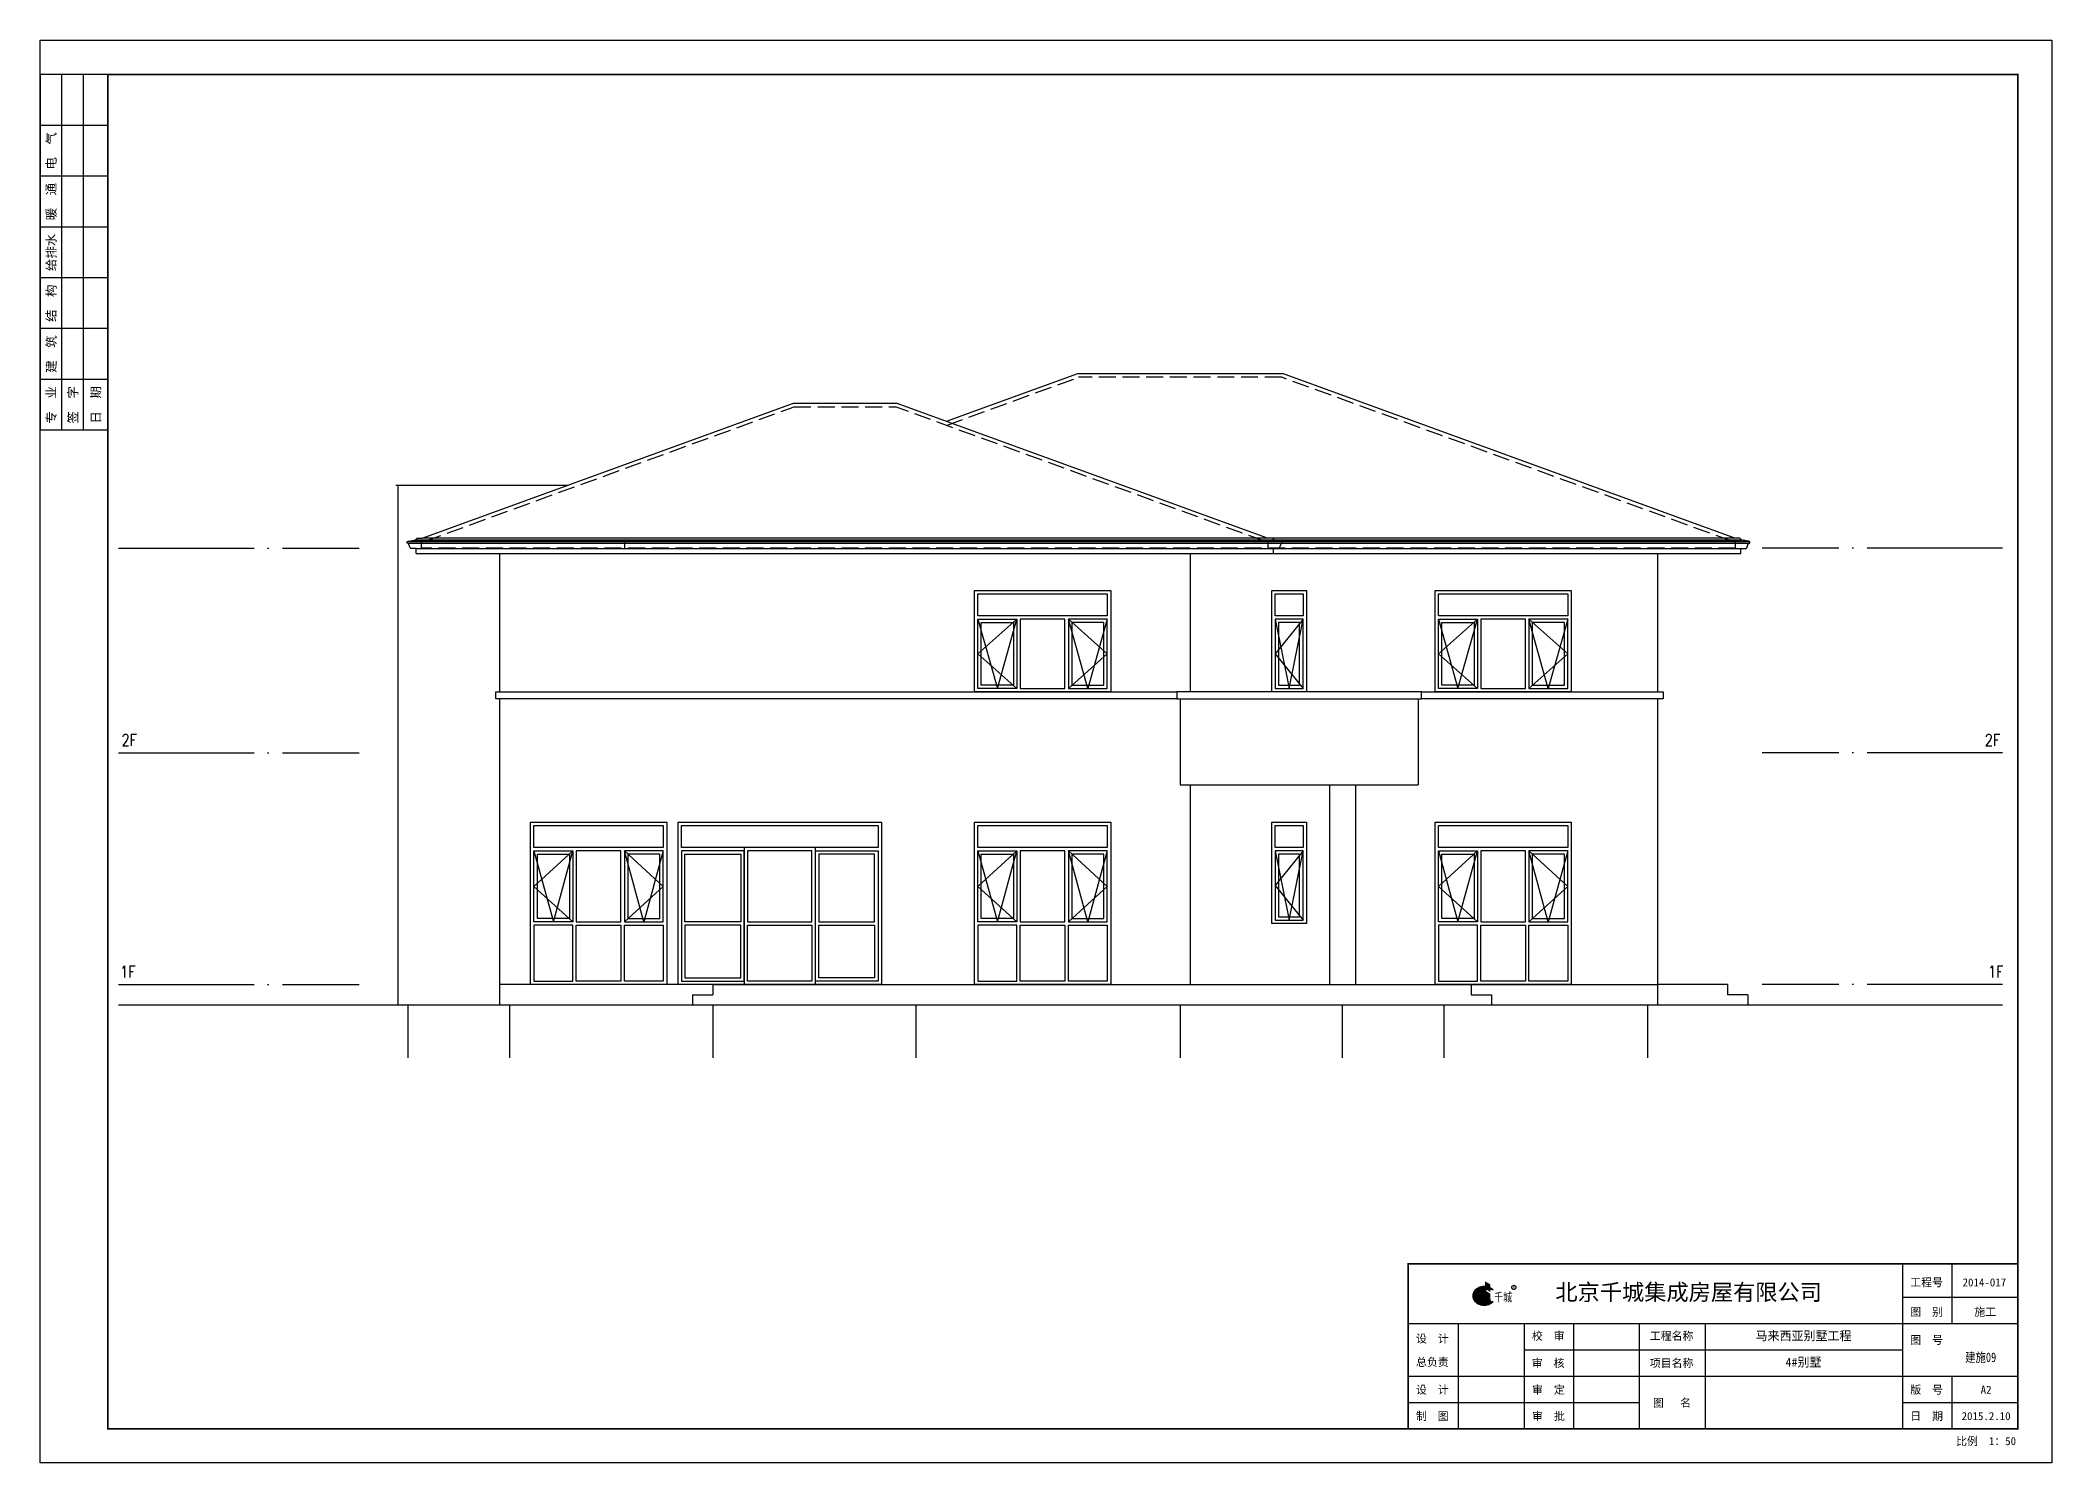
# Model space of a CAD drawing. Extents: x 278352 to 354603, y -396067 to -191104.
# Drawn here: x 324158 to 353858, y -317226 to -296226 of the extents above; entities that cross this region are included whole.
import ezdxf
from ezdxf.enums import TextEntityAlignment as Align

# ---------------------------------------------------------------- set-up
doc = ezdxf.new("R2010")
doc.units = 0
doc.header["$LTSCALE"] = 1000
doc.header["$MEASUREMENT"] = 0
doc.linetypes.add('DASH', pattern=[0.35, 0.25, -0.1])
doc.linetypes.add('DOTE', pattern=[2.42, 2, -0.2, 0.02, -0.2])
for name, color, linetype in [('AXIS', 3, 'Continuous'), ('bz', 6, 'Continuous'), ('cj', 105, 'Continuous'), ('DIM_ELEV', 3, 'Continuous'), ('DOTE', 1, 'DOTE'), ('lg', 5, 'Continuous'), ('PUB_TITLE', 4, 'Continuous'), ('WALL', 255, 'Continuous'), ('WINDOW', 2, 'Continuous'), ('xx', 152, 'Continuous'), ('图框', 4, 'Continuous'), ('家具', 6, 'Continuous')]:
    doc.layers.add(name, color=color, linetype=linetype)
doc.styles.add('-宋体', font='', dxfattribs={"width": 0.8})
doc.styles.add('_TCH_DIM', font='SIMPLEX', dxfattribs={"bigfont": 'GBCBIG'})
doc.styles.add('BS', font='', dxfattribs={"width": 0.9})
doc.styles.add('HZA', font='', dxfattribs={"width": 0.75})
doc.styles.add('ref_title$0$BS', font='', dxfattribs={"width": 0.7})
doc.styles.get("Standard").update_dxf_attribs({"font": 'gbenor.shx', "bigfont": 'gbcbig.shx'})
doc.styles.get('-宋体').set_extended_font_data('SimSun')
doc.styles.get('BS').set_extended_font_data('NSimSun')
doc.styles.get('HZA').set_extended_font_data('SimSun')
doc.styles.get('ref_title$0$BS').set_extended_font_data('SimSun')

# ---------------------------------------------------------------- blocks, each defined once
blk = doc.blocks.new('A2图框')
h = blk.add_hatch(color=30)
h.paths.add_polyline_path([(428.23, 52.65), (426.67, 53.56), (426.67, 51.32), (428.23, 50.41)])
h.paths.add_polyline_path([(428.23, 49.93), (426.67, 50.83), (426.67, 48.59), (428.23, 47.68)])
h = blk.add_hatch(color=7)
edge = h.paths.add_edge_path()
edge.add_ellipse((426.4, 49.28), major_axis=(3.14, 0), ratio=0.791667, start_angle=85.21981, end_angle=314.9985, ccw=False)
edge.add_line((426.67, 51.76), (426.67, 52.02))
edge.add_spline(control_points=[(426.67, 52.02), (426.61, 52.03), (426.55, 52.03), (426.12, 52.04), (425.74, 52), (425.03, 51.82), (424.69, 51.68), (424.08, 51.32), (423.82, 51.1), (423.39, 50.59), (423.22, 50.3), (423.02, 49.7), (422.98, 49.38), (423.04, 48.76), (423.14, 48.45), (423.45, 47.88), (423.67, 47.62), (424.18, 47.18), (424.49, 46.99), (425.15, 46.71), (425.51, 46.62), (426.25, 46.52), (426.63, 46.53), (427.36, 46.63), (427.72, 46.73), (428.38, 47.03), (428.68, 47.22), (428.96, 47.47), (428.99, 47.5), (429.02, 47.53)], knot_values=[1.492545, 1.492545, 1.492545, 1.492545, 1.545237, 1.545237, 1.879697, 1.879697, 2.214157, 2.214157, 2.548617, 2.548617, 2.883077, 2.883077, 3.217537, 3.217537, 3.551997, 3.551997, 3.886457, 3.886457, 4.220917, 4.220917, 4.555377, 4.555377, 4.889837, 4.889837, 5.224297, 5.224297, 5.558757, 5.558757, 5.599521, 5.599521, 5.599521, 5.599521], degree=3, periodic=0)
edge.add_line((429.02, 47.53), (428.62, 47.53))
h = blk.add_hatch(color=5)
h.paths.add_polyline_path([(426.14, 50.91), (426.14, 51.21), (424.57, 50.31), (424.57, 50.01)])
h.paths.add_polyline_path([(426.14, 50.46), (424.57, 49.55), (424.57, 47.68), (426.14, 48.59)])
h = blk.add_hatch(color=7)
edge = h.paths.add_edge_path()
edge.add_ellipse((426.4, 49.28), major_axis=(-3.14, 0), ratio=0.791667, start_angle=224.99865, end_angle=234.31467, ccw=False)
edge.add_line((428.62, 51.04), (429.02, 51.04))
edge.add_spline(control_points=[(429.02, 51.04), (428.88, 51.18), (428.72, 51.3), (428.45, 51.48), (428.35, 51.54), (428.23, 51.6)], knot_values=[0.683649, 0.683649, 0.683649, 0.683649, 0.876316, 0.876316, 0.994174, 0.994174, 0.994174, 0.994174], degree=3, periodic=0)
edge.add_line((428.23, 51.6), (428.23, 51.3))
for p, q in [((20, 409.85), (0, 409.85)), ((0, 409.85), (0, 304.85)), ((6.4, 304.85), (6.4, 409.85)), ((12.8, 304.85), (12.8, 409.85)), ((20, 394.85), (0, 394.85)), ((20, 379.85), (0, 379.85)), ((20, 364.85), (0, 364.85)), ((20, 349.85), (0, 349.85)), ((20, 334.85), (0, 334.85)), ((20, 319.85), (0, 319.85)), ((20, 304.85), (0, 304.85)), ((549.93, 58.7), (549.93, 10.05)), ((564.51, 58.7), (564.51, 41.15)), ((564.51, 58.7), (564.51, 41.15)), ((429.02, 47.53), (428.62, 47.53)), ((549.93, 48.93), (583.95, 48.93)), ((403.95, 41.15), (583.95, 41.15)), ((418.72, 41.15), (418.72, 10.05)), ((438.16, 41.15), (438.16, 10.05)), ((452.74, 41.15), (452.74, 10.05)), ((472.18, 41.15), (472.18, 10.05)), ((491.62, 41.15), (491.62, 10.05)), ((438.16, 33.37), (549.93, 33.37)), ((403.95, 25.6), (583.95, 25.6)), ((564.51, 25.6), (564.51, 10.05)), ((403.95, 17.82), (472.18, 17.82)), ((549.93, 17.82), (583.95, 17.82))]:
    blk.add_line(p, q)
at = {"color": 7}
blk.add_line((429.02, 51.04), (428.62, 51.04), dxfattribs=at)
blk.add_lwpolyline([(0, 420), (594, 420), (594, 0), (0, 0)], close=True)
at = {"const_width": 0.5}
for points in [[(583.95, 409.85), (20, 409.85), (20, 10.05), (583.95, 10.05), (583.95, 409.85)], [(583.95, 58.7), (403.95, 58.7), (403.95, 10.05)]]:
    blk.add_lwpolyline(points, dxfattribs=at)
blk.add_ellipse((426.4, 49.28), major_axis=(3.14, 0), ratio=0.791667, start_param=1.487366, end_param=5.497761)
at = {"color": 30}
blk.add_ellipse((426.4, 49.28), major_axis=(-3.14, 0), ratio=0.791667, start_param=3.926967, end_param=4.089562, dxfattribs=at)
at = {"color": 0, "lineweight": -3}
blk.add_ellipse((435.15, 51.78), major_axis=(-0.622, 0.001), ratio=1, start_param=3.142848, end_param=9.426033, dxfattribs=at)
blk.add_open_spline([(426.67, 52.02), (426.61, 52.03), (426.55, 52.03), (426.12, 52.04), (425.74, 52), (425.03, 51.82), (424.69, 51.68), (424.08, 51.32), (423.82, 51.1), (423.39, 50.59), (423.22, 50.3), (423.02, 49.7), (422.98, 49.38), (423.04, 48.76), (423.14, 48.45), (423.45, 47.88), (423.67, 47.62), (424.18, 47.18), (424.49, 46.99), (425.15, 46.71), (425.51, 46.62), (426.25, 46.52), (426.63, 46.53), (427.36, 46.63), (427.72, 46.73), (428.38, 47.03), (428.68, 47.22), (428.96, 47.47), (428.99, 47.5), (429.02, 47.53)], degree=3, knots=[1.492545, 1.492545, 1.492545, 1.492545, 1.545237, 1.545237, 1.879697, 1.879697, 2.214157, 2.214157, 2.548617, 2.548617, 2.883077, 2.883077, 3.217537, 3.217537, 3.551997, 3.551997, 3.886457, 3.886457, 4.220917, 4.220917, 4.555377, 4.555377, 4.889837, 4.889837, 5.224297, 5.224297, 5.558757, 5.558757, 5.599521, 5.599521, 5.599521, 5.599521])
at = {"color": 7}
blk.add_open_spline([(429.02, 51.04), (428.88, 51.18), (428.72, 51.3), (428.45, 51.48), (428.35, 51.54), (428.23, 51.6)], degree=3, knots=[0.6836492, 0.6836492, 0.6836492, 0.6836492, 0.8763165, 0.8763165, 0.9941736, 0.9941736, 0.9941736, 0.9941736], dxfattribs=at)
at = {"style": 'BS'}
for s, p in [('电  气', (3.2, 387.35)), ('暖  通', (3.2, 372.35)), ('给排水', (3.2, 357.35)), ('结  构', (3.2, 342.35)), ('建  筑', (3.2, 327.35)), ('专  业', (3.2, 312.35)), ('签  字', (9.6, 312.35)), ('日  期', (16.4, 312.35))]:
    blk.add_text(s, height=2.7, rotation=90, dxfattribs=at).set_placement(p, align=Align.MIDDLE)
at = {"color": 0, "lineweight": -3, "style": 'HZA', "width": 0.75}
blk.add_text('千城', height=2.535, dxfattribs=at).set_placement((429.33, 47.61))
at = {"color": 0, "lineweight": -3}
blk.add_text('R', height=0.684, dxfattribs=at).set_placement((434.85, 51.47))
at = {"color": 0, "lineweight": -3, "insert": (447.42, 52.78), "char_height": 4.8092, "attachment_point": 1}
blk.add_mtext_dynamic_manual_height_columns('{\\fYouYuan|b1|i0|c134|p49;北京千城集成房屋有限公司}', width=4162.4171, gutter_width=1750, heights=[0], dxfattribs=at)
at = {"layer": 'PUB_TITLE', "color": 0, "style": 'ref_title$0$BS'}
for s, p in [('工程号', (552.22, 52.08)), ('图  别', (552.22, 43.38)), ('设  计', (406.25, 35.45)), ('校  审', (440.47, 36.27)), ('工程名称', (475.3, 36.27)), ('图  号', (552.22, 35.07)), ('总负责', (406.25, 28.54)), ('审  核', (440.47, 28.24)), ('项目名称', (475.3, 28.24)), ('设  计', (406.25, 20.38)), ('审  定', (440.56, 20.38)), ('图   名', (476.23, 16.51)), ('版  号', (552.22, 20.38)), ('制  图', (406.25, 12.6)), ('审  批', (440.56, 12.6)), ('日  期', (552.22, 12.6))]:
    blk.add_text(s, height=2.362, dxfattribs=at).set_placement(p)
for s, height, p in [('2014-017', 2.362, (574.1, 52.08)), ('施工', 2.362, (574.36, 43.38)), ('马来西亚别墅工程', 2.599, (520.7, 36.17)), ('4#别墅', 2.599, (520.7, 28.39)), ('A2', 2.362, (574.61, 20.38)), ('2015.2.10', 2.362, (574.61, 12.6)), ('比例  1：50', 2.362, (574.61, 5.2))]:
    blk.add_text(s, height=height, dxfattribs=at).set_placement(p, align=Align.CENTER)

msp = doc.modelspace()

# ---------------------------------------------------------------- linework, layer by layer
at = {"layer": 'AXIS'}
for p, q in [((329588, -310467), (329588, -311250)), ((331088, -310467), (331088, -311250)), ((334088, -310467), (334088, -311250)), ((337088, -310467), (337088, -311250)), ((340988, -310467), (340988, -311250)), ((343388, -311250), (343388, -310467)), ((344888, -311250), (344888, -310467)), ((347888, -310467), (347888, -311250))]:
    msp.add_line(p, q, dxfattribs=at)
at = {"layer": 'bz'}
for points in [[(338578, -304772), (338003, -305284), (338578, -305797)], [(338003, -304772), (338290, -305797), (338578, -304772)], [(339338, -304772), (339913, -305284), (339338, -305797)], [(339913, -304772), (339625, -305797), (339338, -304772)], [(342803, -304772), (342393, -305284), (342803, -305797)], [(342393, -304772), (342598, -305797), (342803, -304772)], [(345378, -304772), (344803, -305284), (345378, -305797)], [(344803, -304772), (345090, -305797), (345378, -304772)], [(346138, -304772), (346713, -305284), (346138, -305797)], [(346713, -304772), (346425, -305797), (346138, -304772)], [(332023, -308192), (331448, -308717), (332023, -309242)], [(331448, -308192), (331735, -309242), (332023, -308192)], [(332783, -308192), (333358, -308717), (332783, -309242)], [(333358, -308192), (333070, -309242), (332783, -308192)], [(338578, -308192), (338003, -308717), (338578, -309242)], [(338003, -308192), (338290, -309242), (338578, -308192)], [(339338, -308192), (339913, -308717), (339338, -309242)], [(339913, -308192), (339625, -309242), (339338, -308192)], [(342803, -308192), (342393, -308704), (342803, -309217)], [(342393, -308192), (342598, -309217), (342803, -308192)], [(345378, -308192), (344803, -308717), (345378, -309242)], [(344803, -308192), (345090, -309242), (345378, -308192)], [(346138, -308192), (346713, -308717), (346138, -309242)], [(346713, -308192), (346425, -309242), (346138, -308192)]]:
    msp.add_lwpolyline(points, dxfattribs=at)
at = {"layer": 'cj'}
for p, q in [((329407, -302792), (331953, -302792)), ((329437, -302792), (329437, -310467)), ((349069, -310167), (348039, -310167)), ((349069, -310167), (349069, -310317)), ((349369, -310317), (349069, -310317)), ((349369, -310317), (349369, -310467))]:
    msp.add_line(p, q, dxfattribs=at)
at = {"layer": 'DOTE'}
for p, q in [((325315, -303722), (328866, -303722)), ((353133, -303722), (349581, -303722)), ((325315, -306747), (328866, -306747)), ((353133, -306747), (349581, -306747)), ((325315, -310167), (328866, -310167)), ((353133, -310167), (349581, -310167))]:
    msp.add_line(p, q, dxfattribs=at)
at = {"layer": 'lg'}
for p, q in [((329584, -303652), (342492, -303652)), ((329589, -303625), (342494, -303625)), ((329601, -303620), (342475, -303620)), ((329698, -303602), (342378, -303602)), ((329708, -303727), (342368, -303727)), ((342378, -303602), (349278, -303602)), ((342446, -303727), (349268, -303727)), ((342475, -303620), (349375, -303620)), ((342494, -303625), (349394, -303625)), ((342497, -303652), (349392, -303652))]:
    msp.add_line(p, q, dxfattribs=at)
at = {"layer": 'WALL'}
for p, q in [((337538, -301851), (339478, -301145)), ((339478, -301145), (342498, -301145)), ((349180, -303577), (342498, -301145)), ((329796, -303577), (335278, -301582)), ((335278, -301582), (336798, -301582)), ((342280, -303577), (336798, -301582)), ((329708, -303802), (342368, -303802)), ((342353, -303577), (329796, -303577)), ((330937, -303802), (330937, -305847)), ((341139, -303802), (341139, -305847)), ((349253, -303577), (342353, -303577)), ((342368, -303802), (349268, -303802)), ((348039, -303802), (348039, -305847)), ((330937, -305947), (330937, -310467)), ((340988, -305947), (340988, -307217)), ((344503, -305947), (344503, -307217)), ((348039, -305947), (348039, -310467)), ((340988, -307217), (344503, -307217)), ((341139, -307217), (341139, -310167)), ((343198, -310167), (343198, -307217)), ((343578, -307217), (343578, -310167)), ((333788, -310317), (334088, -310317)), ((333788, -310317), (333788, -310467)), ((334088, -310167), (345288, -310167)), ((334088, -310167), (334088, -310317)), ((345288, -310167), (345288, -310317)), ((345288, -310317), (345588, -310317)), ((345588, -310317), (345588, -310467)), ((325315, -310467), (353133, -310467))]:
    msp.add_line(p, q, dxfattribs=at)
for points in [[(329708, -303802), (329708, -303727), (329630, -303727, -0.311217), (329620, -303720), (329598, -303661, 0.311217), (329584, -303652), (329579, -303652, -0.414214), (329578, -303651), (329578, -303629, -0.414214), (329582, -303625), (329589, -303625, 0.305902), (329594, -303622, -0.15801), (329595, -303621), (329601, -303620), (329698, -303602), (329723, -303577), (329796, -303577)], [(342368, -303802), (342368, -303727), (342446, -303727, 0.311217), (342455, -303720), (342478, -303661, -0.311217), (342492, -303652), (342497, -303652, 0.414214), (342498, -303651), (342498, -303629, 0.414214), (342494, -303625), (342486, -303625, -0.305902), (342482, -303622, 0.15801), (342481, -303621), (342475, -303620), (342378, -303602), (342353, -303577), (342280, -303577)], [(349268, -303802), (349268, -303727), (349346, -303727, 0.311217), (349355, -303720), (349378, -303661, -0.311217), (349392, -303652), (349397, -303652, 0.414214), (349398, -303651), (349398, -303629, 0.414214), (349394, -303625), (349386, -303625, -0.305902), (349382, -303622, 0.15801), (349381, -303621), (349375, -303620), (349278, -303602), (349253, -303577), (349180, -303577)]]:
    msp.add_lwpolyline(points, format="xyb", dxfattribs=at)
for points in [[(330887, -305947), (330887, -305847), (340938, -305847), (340938, -305947)], [(344553, -305947), (344553, -305847), (340938, -305847), (340938, -305947)], [(344553, -305947), (344553, -305847), (348119, -305847), (348119, -305947)]]:
    msp.add_lwpolyline(points, close=True, dxfattribs=at)
at = {"layer": 'WINDOW'}
for points in [[(337953, -304347), (339963, -304347), (339963, -305847), (337953, -305847)], [(338003, -304397), (339913, -304397), (339913, -304722), (338003, -304722)], [(342343, -304347), (342853, -304347), (342853, -305847), (342343, -305847)], [(342393, -304722), (342393, -304397), (342803, -304397), (342803, -304722)], [(344753, -304347), (346763, -304347), (346763, -305847), (344753, -305847)], [(344803, -304397), (346713, -304397), (346713, -304722), (344803, -304722)], [(338578, -305797), (338003, -305797), (338003, -304772), (338578, -304772)], [(338053, -305747), (338053, -304822), (338528, -304822), (338528, -305747)], [(338628, -305797), (339288, -305797), (339288, -304772), (338628, -304772)], [(339338, -305797), (339913, -305797), (339913, -304772), (339338, -304772)], [(339863, -305747), (339863, -304822), (339388, -304822), (339388, -305747)], [(342393, -304772), (342393, -305797), (342803, -305797), (342803, -304772)], [(342443, -304822), (342443, -305747), (342753, -305747), (342753, -304822)], [(345378, -305797), (344803, -305797), (344803, -304772), (345378, -304772)], [(344853, -305747), (344853, -304822), (345328, -304822), (345328, -305747)], [(345428, -305797), (346088, -305797), (346088, -304772), (345428, -304772)], [(346138, -305797), (346713, -305797), (346713, -304772), (346138, -304772)], [(346663, -305747), (346663, -304822), (346188, -304822), (346188, -305747)], [(331398, -307767), (333408, -307767), (333408, -310167), (331398, -310167)], [(331448, -307817), (333358, -307817), (333358, -308142), (331448, -308142)], [(333578, -307767), (336578, -307767), (336578, -310167), (333578, -310167)], [(333628, -307817), (336528, -307817), (336528, -308142), (333628, -308142)], [(337953, -307767), (339963, -307767), (339963, -310167), (337953, -310167)], [(338003, -307817), (339913, -307817), (339913, -308142), (338003, -308142)], [(342343, -307767), (342853, -307767), (342853, -309267), (342343, -309267)], [(342393, -308142), (342393, -307817), (342803, -307817), (342803, -308142)], [(344753, -307767), (346763, -307767), (346763, -310167), (344753, -310167)], [(344803, -307817), (346713, -307817), (346713, -308142), (344803, -308142)], [(332023, -309242), (331448, -309242), (331448, -308192), (332023, -308192)], [(331498, -309192), (331498, -308242), (331973, -308242), (331973, -309192)], [(332073, -309242), (332733, -309242), (332733, -308192), (332073, -308192)], [(332783, -309242), (333358, -309242), (333358, -308192), (332783, -308192)], [(333308, -309192), (333308, -308242), (332833, -308242), (332833, -309192)], [(333628, -308192), (333628, -310117), (334553, -310117), (334553, -308192)], [(333678, -309242), (333678, -308242), (334503, -308242), (334503, -309242)], [(334553, -310167), (335603, -310167), (335603, -308142), (334553, -308142)], [(334603, -309242), (335553, -309242), (335553, -308192), (334603, -308192)], [(336528, -308192), (336528, -310117), (335603, -310117), (335603, -308192)], [(336478, -309242), (336478, -308242), (335653, -308242), (335653, -309242)], [(338578, -309242), (338003, -309242), (338003, -308192), (338578, -308192)], [(338053, -309192), (338053, -308242), (338528, -308242), (338528, -309192)], [(338628, -309242), (339288, -309242), (339288, -308192), (338628, -308192)], [(339338, -309242), (339913, -309242), (339913, -308192), (339338, -308192)], [(339863, -309192), (339863, -308242), (339388, -308242), (339388, -309192)], [(342393, -308192), (342393, -309217), (342803, -309217), (342803, -308192)], [(342443, -308242), (342443, -309167), (342753, -309167), (342753, -308242)], [(345378, -309242), (344803, -309242), (344803, -308192), (345378, -308192)], [(344853, -309192), (344853, -308242), (345328, -308242), (345328, -309192)], [(345428, -309242), (346088, -309242), (346088, -308192), (345428, -308192)], [(346138, -309242), (346713, -309242), (346713, -308192), (346138, -308192)], [(346663, -309192), (346663, -308242), (346188, -308242), (346188, -309192)], [(331448, -309292), (331448, -310117), (332023, -310117), (332023, -309292)], [(332733, -309292), (332733, -310117), (332073, -310117), (332073, -309292)], [(333358, -309292), (333358, -310117), (332783, -310117), (332783, -309292)], [(333678, -309292), (333678, -310067), (334503, -310067), (334503, -309292)], [(335553, -309292), (335553, -310117), (334603, -310117), (334603, -309292)], [(336478, -309292), (336478, -310067), (335653, -310067), (335653, -309292)], [(338003, -309292), (338003, -310117), (338578, -310117), (338578, -309292)], [(339288, -309292), (339288, -310117), (338628, -310117), (338628, -309292)], [(339913, -309292), (339913, -310117), (339338, -310117), (339338, -309292)], [(344803, -309292), (344803, -310117), (345378, -310117), (345378, -309292)], [(346088, -309292), (346088, -310117), (345428, -310117), (345428, -309292)], [(346713, -309292), (346713, -310117), (346138, -310117), (346138, -309292)]]:
    msp.add_lwpolyline(points, close=True, dxfattribs=at)
at = {"layer": 'xx', "linetype": 'DASH'}
for p, q in [((342488, -301202), (339488, -301202)), ((335288, -301638), (336788, -301638)), ((349188, -303722), (329788, -303722))]:
    msp.add_line(p, q, dxfattribs=at)
for points in [[(337538, -301911), (339488, -301202)], [(349188, -303722), (349188, -303622), (349138, -303622), (342488, -301202)], [(329788, -303722), (329788, -303622), (329838, -303622), (335288, -301638)], [(342288, -303722), (342288, -303622), (342238, -303622), (336788, -301638)], [(332788, -303722), (332788, -303622), (332838, -303622)]]:
    msp.add_lwpolyline(points, dxfattribs=at)
at = {"layer": '家具'}
for p, q in [((334088, -310167), (330937, -310167)), ((345288, -310167), (348039, -310167))]:
    msp.add_line(p, q, dxfattribs=at)

# ---------------------------------------------------------------- block references
at = {"layer": '图框', "xscale": 50, "yscale": 50, "zscale": 50}
msp.add_blockref('A2图框', (324158, -317226), dxfattribs=at)

# ---------------------------------------------------------------- texts
at = {"layer": 'AXIS', "style": '-宋体', "width": 0.8}
msp.add_text('建施09', height=140, dxfattribs=at).set_placement((352809, -315669), align=Align.MIDDLE_CENTER)
at = {"layer": 'DIM_ELEV', "style": '_TCH_DIM', "width": 0.8}
for s, p in [('2F', (325358, -306644)), ('2F', (352869, -306644)), ('1F', (325338, -310064)), ('1F', (352916, -310064))]:
    msp.add_text(s, height=175, dxfattribs=at).set_placement(p)

doc.saveas('drawing.dxf')
